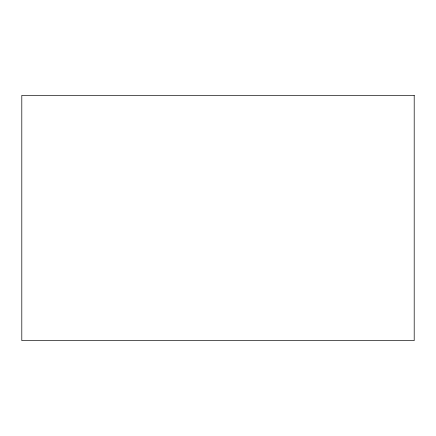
<?xml version="1.0" encoding="UTF-8"?>
<svg xmlns="http://www.w3.org/2000/svg" width="436" height="436" viewBox="0 0 436 436"><rect width="100%" height="100%" fill="white"/><g stroke="black" fill="none" stroke-linecap="round" stroke-linejoin="round"><path stroke-width="0.65" d="M414.2 95.375L21.8 95.375L21.8 340.625L414.2 340.625L414.2 95.375"/></g></svg>
